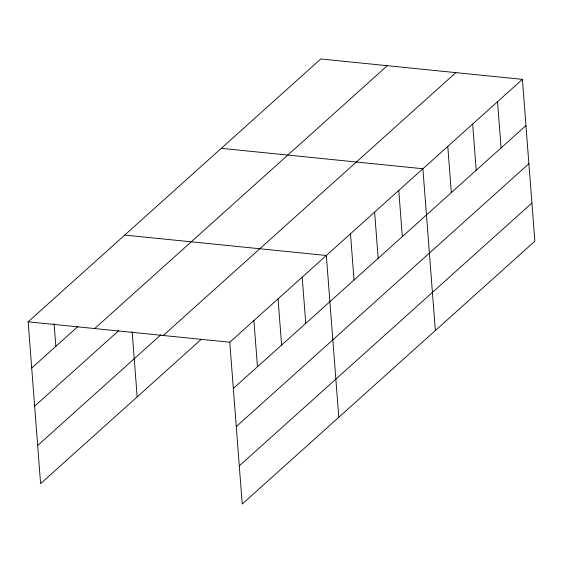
<?xml version="1.0" encoding="UTF-8"?>
<svg xmlns="http://www.w3.org/2000/svg" width="563" height="563" viewBox="0 0 563 563"><rect width="100%" height="100%" fill="white"/><g stroke="black" fill="none" stroke-linecap="round" stroke-linejoin="round"><path stroke-width="0.84" d="M201.111 339.454L40.599 483.631L28.15 321.825L320.776 58.967L522.401 79.369L534.85 241.175L242.224 504.033L229.767 342.22L522.401 79.369M31.704 368.026L78.032 326.413M94.683 328.553L387.316 65.702M34.639 406.176L118.814 330.572M37.665 445.481L160.983 334.711M163.235 335.492L455.868 72.634M233.328 388.428L525.955 125.57M236.263 426.578L528.889 163.72M239.282 465.882L531.915 203.025M221.287 148.336L422.904 168.738L435.354 330.551M124.719 235.081L326.336 255.482L338.785 417.289M28.15 321.825L229.767 342.22M497.523 101.713L501.084 147.914M472.653 124.05L476.207 170.258M447.782 146.394L451.336 192.602M398.766 190.421L402.32 236.629M374.62 212.11L378.174 258.311M350.482 233.793L354.036 280.001M302.197 277.165L305.751 323.373M278.052 298.854L281.606 345.056M253.913 320.537L257.467 366.745M132.15 331.663L137.168 396.894M54.104 323.676L55.85 346.344"/></g></svg>
